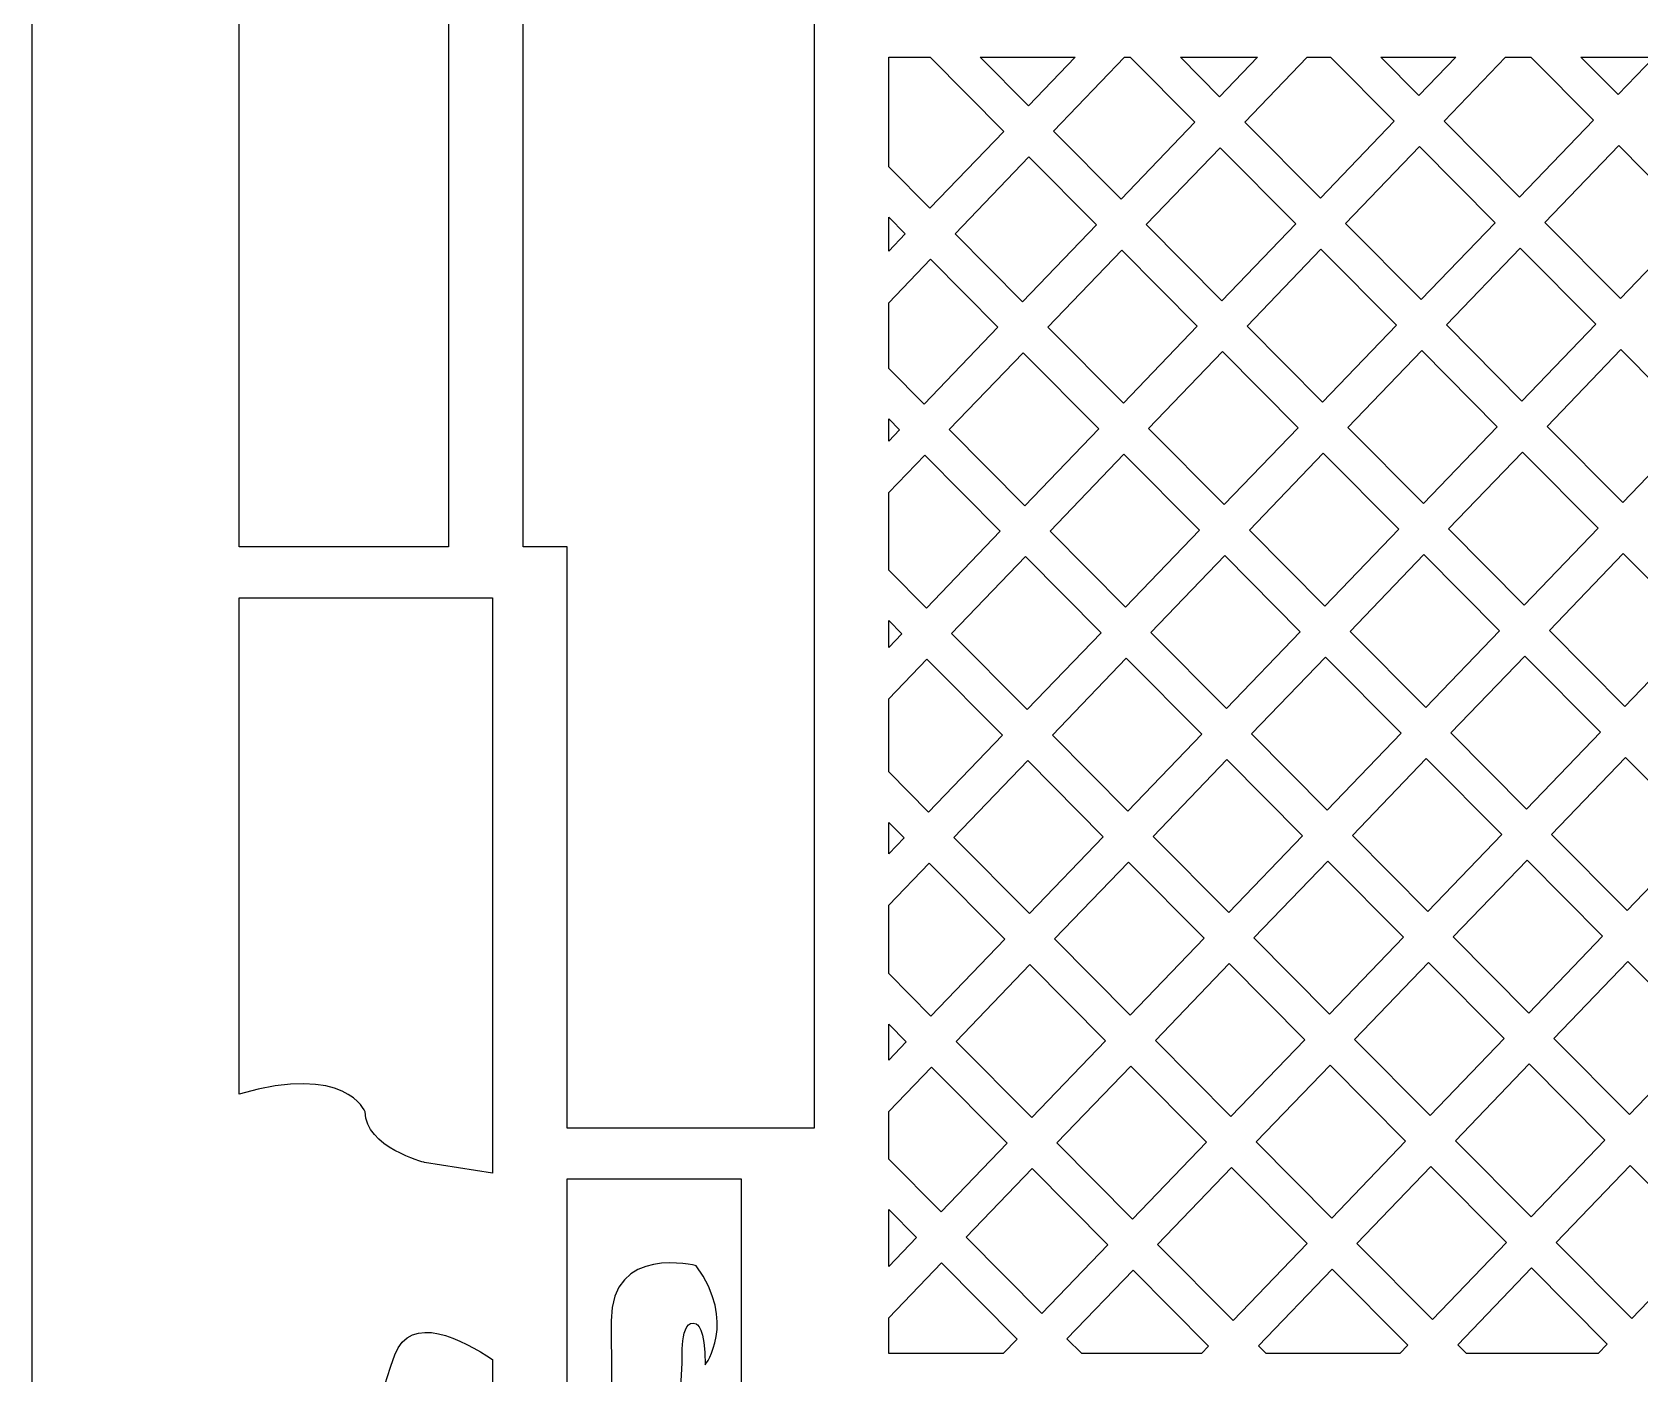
# Model space of a CAD drawing. Header units: centimetres. Extents: x 14.1 to 21.4, y -9 to 9.
# Drawn here: x 14.116 to 18.64, y 1.951 to 5.726 of the extents above; entities that cross this region are included whole.
import ezdxf

# ---------------------------------------------------------------- set-up
doc = ezdxf.new("R2010")
doc.units = ezdxf.units.CM
doc.header["$MEASUREMENT"] = 0
doc.layers.add('layer 1', color=7, linetype='Continuous')

msp = doc.modelspace()

# ---------------------------------------------------------------- linework, layer by layer
at = {"layer": 'layer 1', "color": 250}
for points, knots in [([(20.85393, -9.00021), (20.85393, -9.00021), (21.43683, -9.00021), (21.43683, -9.00021), (21.43683, -9.00021), (21.43683, -9.00021), (21.43683, -8.60196), (21.43683, -8.60196), (21.43683, -8.60196), (21.43683, -8.60196), (21.43683, 8.60252), (21.43683, 8.60252), (21.43683, 8.60252), (21.43683, 8.60252), (21.43683, 9.00077), (21.43683, 9.00077), (21.43683, 9.00077), (21.43683, 9.00077), (20.85393, 9.00077), (20.85393, 9.00077), (20.85393, 9.00077), (20.85393, 9.00077), (14.6985, 9.00077), (14.6985, 9.00077), (14.6985, 9.00077), (14.6985, 9.00077), (14.1156, 9.00077), (14.1156, 9.00077), (14.1156, 9.00077), (14.1156, 9.00077), (14.1156, 8.60252), (14.1156, 8.60252), (14.1156, 8.60252), (14.1156, 8.60252), (14.1156, -8.60196), (14.1156, -8.60196), (14.1156, -8.60196), (14.1156, -8.60196), (14.1156, -9.00021), (14.1156, -9.00021), (14.1156, -9.00021), (14.1156, -9.00021), (14.6985, -9.00021), (14.6985, -9.00021), (14.6985, -9.00021), (14.6985, -9.00021), (20.85393, -9.00021), (20.85393, -9.00021)], [0, 0, 0, 0, 0.0769231, 0.0769231, 0.0769231, 0.0769231, 0.1538462, 0.1538462, 0.1538462, 0.1538462, 0.2307692, 0.2307692, 0.2307692, 0.2307692, 0.3076923, 0.3076923, 0.3076923, 0.3076923, 0.3846154, 0.3846154, 0.3846154, 0.3846154, 0.4615385, 0.4615385, 0.4615385, 0.4615385, 0.5384615, 0.5384615, 0.5384615, 0.5384615, 0.6153846, 0.6153846, 0.6153846, 0.6153846, 0.6923077, 0.6923077, 0.6923077, 0.6923077, 0.7692308, 0.7692308, 0.7692308, 0.7692308, 0.8461538, 0.8461538, 0.8461538, 0.8461538, 1, 1, 1, 1]), ([(16.3163, 5.7992), (16.3163, 5.7992), (16.71233, 5.7992), (16.71233, 5.7992), (16.71233, 5.7992), (16.71233, 5.7992), (16.71233, 6.93978), (16.71233, 6.93978), (16.71233, 6.93978), (16.71233, 6.93978), (16.03151, 6.93978), (16.03151, 6.93978), (16.03151, 6.93978), (16.03151, 6.93978), (15.93473, 6.93978), (15.93473, 6.93978), (15.93473, 6.93978), (15.93473, 6.93978), (15.82167, 6.93978), (15.82167, 6.93978), (15.82167, 6.93978), (15.82167, 6.93978), (15.82167, 7.30467), (15.82167, 7.30467), (15.82167, 7.30467), (15.82167, 7.30467), (15.76448, 7.30467), (15.76448, 7.30467), (15.76448, 7.30467), (15.76448, 7.30467), (15.55463, 7.30467), (15.55463, 7.30467), (15.55463, 7.30467), (15.55463, 7.30467), (15.49744, 7.30467), (15.49744, 7.30467), (15.49744, 7.30467), (15.49744, 7.30467), (15.49744, 4.27827), (15.49744, 4.27827), (15.49744, 4.27827), (15.49744, 4.27827), (15.62093, 4.27827), (15.62093, 4.27827), (15.62093, 4.27827), (15.62093, 4.27827), (15.62093, 4.1349), (15.62093, 4.1349), (15.62093, 4.1349), (15.62093, 4.1349), (15.62093, 2.64268), (15.62093, 2.64268), (15.62093, 2.64268), (15.62093, 2.64268), (16.3163, 2.64268), (16.3163, 2.64268), (16.3163, 2.64268), (16.3163, 2.64268), (16.3163, 5.7992), (16.3163, 5.7992)], [0, 0, 0, 0, 0.0625, 0.0625, 0.0625, 0.0625, 0.125, 0.125, 0.125, 0.125, 0.1875, 0.1875, 0.1875, 0.1875, 0.25, 0.25, 0.25, 0.25, 0.3125, 0.3125, 0.3125, 0.3125, 0.375, 0.375, 0.375, 0.375, 0.4375, 0.4375, 0.4375, 0.4375, 0.5, 0.5, 0.5, 0.5, 0.5625, 0.5625, 0.5625, 0.5625, 0.625, 0.625, 0.625, 0.625, 0.6875, 0.6875, 0.6875, 0.6875, 0.75, 0.75, 0.75, 0.75, 0.8125, 0.8125, 0.8125, 0.8125, 0.875, 0.875, 0.875, 0.875, 1, 1, 1, 1]), ([(14.6985, 4.27827), (14.6985, 4.27827), (15.2876, 4.27827), (15.2876, 4.27827), (15.2876, 4.27827), (15.2876, 4.27827), (15.2876, 6.34671), (15.2876, 6.34671), (15.2876, 6.34671), (15.2876, 6.34671), (14.6985, 6.34671), (14.6985, 6.34671), (14.6985, 6.34671), (14.6985, 6.34671), (14.6985, 4.27827), (14.6985, 4.27827)], [0, 0, 0, 0, 0.2, 0.2, 0.2, 0.2, 0.4, 0.4, 0.4, 0.4, 0.6, 0.6, 0.6, 0.6, 1, 1, 1, 1]), ([(16.52614, 5.34723), (16.52614, 5.34723), (16.64193, 5.23065), (16.64193, 5.23065), (16.64193, 5.23065), (16.64193, 5.23065), (16.84985, 5.447), (16.84985, 5.447), (16.84985, 5.447), (16.84985, 5.447), (16.64243, 5.65583), (16.64243, 5.65583), (16.64243, 5.65583), (16.64243, 5.65583), (16.52614, 5.65583), (16.52614, 5.65583), (16.52614, 5.65583), (16.52614, 5.65583), (16.52614, 5.34723), (16.52614, 5.34723)], [0, 0, 0, 0, 0.1666667, 0.1666667, 0.1666667, 0.1666667, 0.3333333, 0.3333333, 0.3333333, 0.3333333, 0.5, 0.5, 0.5, 0.5, 0.6666667, 0.6666667, 0.6666667, 0.6666667, 1, 1, 1, 1]), ([(16.78331, 5.65583), (16.78331, 5.65583), (16.91913, 5.51909), (16.91913, 5.51909), (16.91913, 5.51909), (16.91913, 5.51909), (17.05054, 5.65583), (17.05054, 5.65583), (17.05054, 5.65583), (17.05054, 5.65583), (16.78331, 5.65583), (16.78331, 5.65583)], [0, 0, 0, 0, 0.25, 0.25, 0.25, 0.25, 0.5, 0.5, 0.5, 0.5, 1, 1, 1, 1]), ([(16.99001, 5.44772), (16.99001, 5.44772), (17.18016, 5.25629), (17.18016, 5.25629), (17.18016, 5.25629), (17.18016, 5.25629), (17.38808, 5.47264), (17.38808, 5.47264), (17.38808, 5.47264), (17.38808, 5.47264), (17.20612, 5.65583), (17.20612, 5.65583), (17.20612, 5.65583), (17.20612, 5.65583), (17.19, 5.65583), (17.19, 5.65583), (17.19, 5.65583), (17.19, 5.65583), (16.99001, 5.44772), (16.99001, 5.44772)], [0, 0, 0, 0, 0.1666667, 0.1666667, 0.1666667, 0.1666667, 0.3333333, 0.3333333, 0.3333333, 0.3333333, 0.5, 0.5, 0.5, 0.5, 0.6666667, 0.6666667, 0.6666667, 0.6666667, 1, 1, 1, 1]), ([(17.34701, 5.65583), (17.34701, 5.65583), (17.45736, 5.54473), (17.45736, 5.54473), (17.45736, 5.54473), (17.45736, 5.54473), (17.56413, 5.65583), (17.56413, 5.65583), (17.56413, 5.65583), (17.56413, 5.65583), (17.34701, 5.65583), (17.34701, 5.65583)], [0, 0, 0, 0, 0.25, 0.25, 0.25, 0.25, 0.5, 0.5, 0.5, 0.5, 1, 1, 1, 1]), ([(17.52825, 5.47337), (17.52825, 5.47337), (17.74096, 5.25921), (17.74096, 5.25921), (17.74096, 5.25921), (17.74096, 5.25921), (17.94888, 5.47556), (17.94888, 5.47556), (17.94888, 5.47556), (17.94888, 5.47556), (17.76982, 5.65583), (17.76982, 5.65583), (17.76982, 5.65583), (17.76982, 5.65583), (17.7036, 5.65583), (17.7036, 5.65583), (17.7036, 5.65583), (17.7036, 5.65583), (17.52825, 5.47337), (17.52825, 5.47337)], [0, 0, 0, 0, 0.1666667, 0.1666667, 0.1666667, 0.1666667, 0.3333333, 0.3333333, 0.3333333, 0.3333333, 0.5, 0.5, 0.5, 0.5, 0.6666667, 0.6666667, 0.6666667, 0.6666667, 1, 1, 1, 1]), ([(17.91071, 5.65583), (17.91071, 5.65583), (18.01816, 5.54765), (18.01816, 5.54765), (18.01816, 5.54765), (18.01816, 5.54765), (18.12212, 5.65583), (18.12212, 5.65583), (18.12212, 5.65583), (18.12212, 5.65583), (17.91071, 5.65583), (17.91071, 5.65583)], [0, 0, 0, 0, 0.25, 0.25, 0.25, 0.25, 0.5, 0.5, 0.5, 0.5, 1, 1, 1, 1]), ([(18.08904, 5.47628), (18.08904, 5.47628), (18.30176, 5.26213), (18.30176, 5.26213), (18.30176, 5.26213), (18.30176, 5.26213), (18.50968, 5.47847), (18.50968, 5.47847), (18.50968, 5.47847), (18.50968, 5.47847), (18.33352, 5.65583), (18.33352, 5.65583), (18.33352, 5.65583), (18.33352, 5.65583), (18.26159, 5.65583), (18.26159, 5.65583), (18.26159, 5.65583), (18.26159, 5.65583), (18.08904, 5.47628), (18.08904, 5.47628)], [0, 0, 0, 0, 0.1666667, 0.1666667, 0.1666667, 0.1666667, 0.3333333, 0.3333333, 0.3333333, 0.3333333, 0.5, 0.5, 0.5, 0.5, 0.6666667, 0.6666667, 0.6666667, 0.6666667, 1, 1, 1, 1]), ([(18.47441, 5.65583), (18.47441, 5.65583), (18.57896, 5.55057), (18.57896, 5.55057), (18.57896, 5.55057), (18.57896, 5.55057), (18.68012, 5.65583), (18.68012, 5.65583), (18.68012, 5.65583), (18.68012, 5.65583), (18.47441, 5.65583), (18.47441, 5.65583)], [0, 0, 0, 0, 0.25, 0.25, 0.25, 0.25, 0.5, 0.5, 0.5, 0.5, 1, 1, 1, 1]), ([(17.25104, 5.18492), (17.25104, 5.18492), (17.46376, 4.97077), (17.46376, 4.97077), (17.46376, 4.97077), (17.46376, 4.97077), (17.67168, 5.18712), (17.67168, 5.18712), (17.67168, 5.18712), (17.67168, 5.18712), (17.45897, 5.40128), (17.45897, 5.40128), (17.45897, 5.40128), (17.45897, 5.40128), (17.25104, 5.18492), (17.25104, 5.18492)], [0, 0, 0, 0, 0.2, 0.2, 0.2, 0.2, 0.4, 0.4, 0.4, 0.4, 0.6, 0.6, 0.6, 0.6, 1, 1, 1, 1]), ([(17.81185, 5.18785), (17.81185, 5.18785), (18.02456, 4.97369), (18.02456, 4.97369), (18.02456, 4.97369), (18.02456, 4.97369), (18.23248, 5.19003), (18.23248, 5.19003), (18.23248, 5.19003), (18.23248, 5.19003), (18.01976, 5.40419), (18.01976, 5.40419), (18.01976, 5.40419), (18.01976, 5.40419), (17.81185, 5.18785), (17.81185, 5.18785)], [0, 0, 0, 0, 0.2, 0.2, 0.2, 0.2, 0.4, 0.4, 0.4, 0.4, 0.6, 0.6, 0.6, 0.6, 1, 1, 1, 1]), ([(18.37264, 5.19076), (18.37264, 5.19076), (18.58536, 4.97661), (18.58536, 4.97661), (18.58536, 4.97661), (18.58536, 4.97661), (18.79328, 5.19295), (18.79328, 5.19295), (18.79328, 5.19295), (18.79328, 5.19295), (18.58056, 5.40711), (18.58056, 5.40711), (18.58056, 5.40711), (18.58056, 5.40711), (18.37264, 5.19076), (18.37264, 5.19076)], [0, 0, 0, 0, 0.2, 0.2, 0.2, 0.2, 0.4, 0.4, 0.4, 0.4, 0.6, 0.6, 0.6, 0.6, 1, 1, 1, 1]), ([(16.71282, 5.15929), (16.71282, 5.15929), (16.90296, 4.96785), (16.90296, 4.96785), (16.90296, 4.96785), (16.90296, 4.96785), (17.11088, 5.1842), (17.11088, 5.1842), (17.11088, 5.1842), (17.11088, 5.1842), (16.92073, 5.37563), (16.92073, 5.37563), (16.92073, 5.37563), (16.92073, 5.37563), (16.71282, 5.15929), (16.71282, 5.15929)], [0, 0, 0, 0, 0.2, 0.2, 0.2, 0.2, 0.4, 0.4, 0.4, 0.4, 0.6, 0.6, 0.6, 0.6, 1, 1, 1, 1]), ([(16.52614, 5.11016), (16.52614, 5.11016), (16.57265, 5.15856), (16.57265, 5.15856), (16.57265, 5.15856), (16.57265, 5.15856), (16.52614, 5.20538), (16.52614, 5.20538), (16.52614, 5.20538), (16.52614, 5.20538), (16.52614, 5.11016), (16.52614, 5.11016)], [0, 0, 0, 0, 0.25, 0.25, 0.25, 0.25, 0.5, 0.5, 0.5, 0.5, 1, 1, 1, 1]), ([(16.97385, 4.89649), (16.97385, 4.89649), (17.18656, 4.68233), (17.18656, 4.68233), (17.18656, 4.68233), (17.18656, 4.68233), (17.39448, 4.89868), (17.39448, 4.89868), (17.39448, 4.89868), (17.39448, 4.89868), (17.18177, 5.11284), (17.18177, 5.11284), (17.18177, 5.11284), (17.18177, 5.11284), (16.97385, 4.89649), (16.97385, 4.89649)], [0, 0, 0, 0, 0.2, 0.2, 0.2, 0.2, 0.4, 0.4, 0.4, 0.4, 0.6, 0.6, 0.6, 0.6, 1, 1, 1, 1]), ([(17.53465, 4.8994), (17.53465, 4.8994), (17.74736, 4.68525), (17.74736, 4.68525), (17.74736, 4.68525), (17.74736, 4.68525), (17.95528, 4.9016), (17.95528, 4.9016), (17.95528, 4.9016), (17.95528, 4.9016), (17.74256, 5.11575), (17.74256, 5.11575), (17.74256, 5.11575), (17.74256, 5.11575), (17.53465, 4.8994), (17.53465, 4.8994)], [0, 0, 0, 0, 0.2, 0.2, 0.2, 0.2, 0.4, 0.4, 0.4, 0.4, 0.6, 0.6, 0.6, 0.6, 1, 1, 1, 1]), ([(18.09545, 4.90233), (18.09545, 4.90233), (18.30817, 4.68817), (18.30817, 4.68817), (18.30817, 4.68817), (18.30817, 4.68817), (18.51608, 4.90451), (18.51608, 4.90451), (18.51608, 4.90451), (18.51608, 4.90451), (18.30336, 5.11868), (18.30336, 5.11868), (18.30336, 5.11868), (18.30336, 5.11868), (18.09545, 4.90233), (18.09545, 4.90233)], [0, 0, 0, 0, 0.2, 0.2, 0.2, 0.2, 0.4, 0.4, 0.4, 0.4, 0.6, 0.6, 0.6, 0.6, 1, 1, 1, 1]), ([(16.52614, 4.77971), (16.52614, 4.77971), (16.62576, 4.67941), (16.62576, 4.67941), (16.62576, 4.67941), (16.62576, 4.67941), (16.83368, 4.89576), (16.83368, 4.89576), (16.83368, 4.89576), (16.83368, 4.89576), (16.64353, 5.0872), (16.64353, 5.0872), (16.64353, 5.0872), (16.64353, 5.0872), (16.52614, 4.96504), (16.52614, 4.96504), (16.52614, 4.96504), (16.52614, 4.96504), (16.52614, 4.77971), (16.52614, 4.77971)], [0, 0, 0, 0, 0.1666667, 0.1666667, 0.1666667, 0.1666667, 0.3333333, 0.3333333, 0.3333333, 0.3333333, 0.5, 0.5, 0.5, 0.5, 0.6666667, 0.6666667, 0.6666667, 0.6666667, 1, 1, 1, 1]), ([(16.69665, 4.60805), (16.69665, 4.60805), (16.90936, 4.39389), (16.90936, 4.39389), (16.90936, 4.39389), (16.90936, 4.39389), (17.11728, 4.61024), (17.11728, 4.61024), (17.11728, 4.61024), (17.11728, 4.61024), (16.90456, 4.8244), (16.90456, 4.8244), (16.90456, 4.8244), (16.90456, 4.8244), (16.69665, 4.60805), (16.69665, 4.60805)], [0, 0, 0, 0, 0.2, 0.2, 0.2, 0.2, 0.4, 0.4, 0.4, 0.4, 0.6, 0.6, 0.6, 0.6, 1, 1, 1, 1]), ([(17.25745, 4.61097), (17.25745, 4.61097), (17.47016, 4.39681), (17.47016, 4.39681), (17.47016, 4.39681), (17.47016, 4.39681), (17.67808, 4.61316), (17.67808, 4.61316), (17.67808, 4.61316), (17.67808, 4.61316), (17.46537, 4.82731), (17.46537, 4.82731), (17.46537, 4.82731), (17.46537, 4.82731), (17.25745, 4.61097), (17.25745, 4.61097)], [0, 0, 0, 0, 0.2, 0.2, 0.2, 0.2, 0.4, 0.4, 0.4, 0.4, 0.6, 0.6, 0.6, 0.6, 1, 1, 1, 1]), ([(17.81824, 4.61388), (17.81824, 4.61388), (18.03096, 4.39973), (18.03096, 4.39973), (18.03096, 4.39973), (18.03096, 4.39973), (18.23888, 4.61608), (18.23888, 4.61608), (18.23888, 4.61608), (18.23888, 4.61608), (18.02616, 4.83024), (18.02616, 4.83024), (18.02616, 4.83024), (18.02616, 4.83024), (17.81824, 4.61388), (17.81824, 4.61388)], [0, 0, 0, 0, 0.2, 0.2, 0.2, 0.2, 0.4, 0.4, 0.4, 0.4, 0.6, 0.6, 0.6, 0.6, 1, 1, 1, 1]), ([(18.37905, 4.61681), (18.37905, 4.61681), (18.59177, 4.40265), (18.59177, 4.40265), (18.59177, 4.40265), (18.59177, 4.40265), (18.79968, 4.61899), (18.79968, 4.61899), (18.79968, 4.61899), (18.79968, 4.61899), (18.58697, 4.83315), (18.58697, 4.83315), (18.58697, 4.83315), (18.58697, 4.83315), (18.37905, 4.61681), (18.37905, 4.61681)], [0, 0, 0, 0, 0.2, 0.2, 0.2, 0.2, 0.4, 0.4, 0.4, 0.4, 0.6, 0.6, 0.6, 0.6, 1, 1, 1, 1]), ([(16.52614, 4.57575), (16.52614, 4.57575), (16.55648, 4.60732), (16.55648, 4.60732), (16.55648, 4.60732), (16.55648, 4.60732), (16.52614, 4.63787), (16.52614, 4.63787), (16.52614, 4.63787), (16.52614, 4.63787), (16.52614, 4.57575), (16.52614, 4.57575)], [0, 0, 0, 0, 0.25, 0.25, 0.25, 0.25, 0.5, 0.5, 0.5, 0.5, 1, 1, 1, 1]), ([(16.52614, 4.21219), (16.52614, 4.21219), (16.63216, 4.10545), (16.63216, 4.10545), (16.63216, 4.10545), (16.63216, 4.10545), (16.84008, 4.3218), (16.84008, 4.3218), (16.84008, 4.3218), (16.84008, 4.3218), (16.62736, 4.53596), (16.62736, 4.53596), (16.62736, 4.53596), (16.62736, 4.53596), (16.52614, 4.43063), (16.52614, 4.43063), (16.52614, 4.43063), (16.52614, 4.43063), (16.52614, 4.21219), (16.52614, 4.21219)], [0, 0, 0, 0, 0.1666667, 0.1666667, 0.1666667, 0.1666667, 0.3333333, 0.3333333, 0.3333333, 0.3333333, 0.5, 0.5, 0.5, 0.5, 0.6666667, 0.6666667, 0.6666667, 0.6666667, 1, 1, 1, 1]), ([(16.98025, 4.32253), (16.98025, 4.32253), (17.19296, 4.10837), (17.19296, 4.10837), (17.19296, 4.10837), (17.19296, 4.10837), (17.40088, 4.32472), (17.40088, 4.32472), (17.40088, 4.32472), (17.40088, 4.32472), (17.18817, 4.53888), (17.18817, 4.53888), (17.18817, 4.53888), (17.18817, 4.53888), (16.98025, 4.32253), (16.98025, 4.32253)], [0, 0, 0, 0, 0.2, 0.2, 0.2, 0.2, 0.4, 0.4, 0.4, 0.4, 0.6, 0.6, 0.6, 0.6, 1, 1, 1, 1]), ([(17.54105, 4.32545), (17.54105, 4.32545), (17.75377, 4.11129), (17.75377, 4.11129), (17.75377, 4.11129), (17.75377, 4.11129), (17.96168, 4.32764), (17.96168, 4.32764), (17.96168, 4.32764), (17.96168, 4.32764), (17.74896, 4.5418), (17.74896, 4.5418), (17.74896, 4.5418), (17.74896, 4.5418), (17.54105, 4.32545), (17.54105, 4.32545)], [0, 0, 0, 0, 0.2, 0.2, 0.2, 0.2, 0.4, 0.4, 0.4, 0.4, 0.6, 0.6, 0.6, 0.6, 1, 1, 1, 1]), ([(18.10184, 4.32836), (18.10184, 4.32836), (18.31456, 4.1142), (18.31456, 4.1142), (18.31456, 4.1142), (18.31456, 4.1142), (18.52249, 4.33055), (18.52249, 4.33055), (18.52249, 4.33055), (18.52249, 4.33055), (18.30977, 4.54471), (18.30977, 4.54471), (18.30977, 4.54471), (18.30977, 4.54471), (18.10184, 4.32836), (18.10184, 4.32836)], [0, 0, 0, 0, 0.2, 0.2, 0.2, 0.2, 0.4, 0.4, 0.4, 0.4, 0.6, 0.6, 0.6, 0.6, 1, 1, 1, 1]), ([(17.26384, 4.03701), (17.26384, 4.03701), (17.47656, 3.82285), (17.47656, 3.82285), (17.47656, 3.82285), (17.47656, 3.82285), (17.68448, 4.0392), (17.68448, 4.0392), (17.68448, 4.0392), (17.68448, 4.0392), (17.47176, 4.25336), (17.47176, 4.25336), (17.47176, 4.25336), (17.47176, 4.25336), (17.26384, 4.03701), (17.26384, 4.03701)], [0, 0, 0, 0, 0.2, 0.2, 0.2, 0.2, 0.4, 0.4, 0.4, 0.4, 0.6, 0.6, 0.6, 0.6, 1, 1, 1, 1]), ([(17.82465, 4.03993), (17.82465, 4.03993), (18.03737, 3.82577), (18.03737, 3.82577), (18.03737, 3.82577), (18.03737, 3.82577), (18.24528, 4.04211), (18.24528, 4.04211), (18.24528, 4.04211), (18.24528, 4.04211), (18.03256, 4.25627), (18.03256, 4.25627), (18.03256, 4.25627), (18.03256, 4.25627), (17.82465, 4.03993), (17.82465, 4.03993)], [0, 0, 0, 0, 0.2, 0.2, 0.2, 0.2, 0.4, 0.4, 0.4, 0.4, 0.6, 0.6, 0.6, 0.6, 1, 1, 1, 1]), ([(18.38544, 4.04284), (18.38544, 4.04284), (18.59816, 3.82868), (18.59816, 3.82868), (18.59816, 3.82868), (18.59816, 3.82868), (18.80608, 4.04503), (18.80608, 4.04503), (18.80608, 4.04503), (18.80608, 4.04503), (18.59337, 4.25919), (18.59337, 4.25919), (18.59337, 4.25919), (18.59337, 4.25919), (18.38544, 4.04284), (18.38544, 4.04284)], [0, 0, 0, 0, 0.2, 0.2, 0.2, 0.2, 0.4, 0.4, 0.4, 0.4, 0.6, 0.6, 0.6, 0.6, 1, 1, 1, 1]), ([(16.70305, 4.03409), (16.70305, 4.03409), (16.91576, 3.81993), (16.91576, 3.81993), (16.91576, 3.81993), (16.91576, 3.81993), (17.12368, 4.03628), (17.12368, 4.03628), (17.12368, 4.03628), (17.12368, 4.03628), (16.91096, 4.25043), (16.91096, 4.25043), (16.91096, 4.25043), (16.91096, 4.25043), (16.70305, 4.03409), (16.70305, 4.03409)], [0, 0, 0, 0, 0.2, 0.2, 0.2, 0.2, 0.4, 0.4, 0.4, 0.4, 0.6, 0.6, 0.6, 0.6, 1, 1, 1, 1]), ([(14.6985, 2.73775), (14.99772, 2.82628), (15.05274, 2.68843), (15.05274, 2.68843), (15.05274, 2.68843), (15.05274, 2.58864), (15.21967, 2.54588), (15.21967, 2.54588), (15.21967, 2.54588), (15.21967, 2.54588), (15.41109, 2.51569), (15.41109, 2.51569), (15.41109, 2.51569), (15.41109, 2.51569), (15.41109, 2.64268), (15.41109, 2.64268), (15.41109, 2.64268), (15.41109, 2.64268), (15.41109, 4.1349), (15.41109, 4.1349), (15.41109, 4.1349), (15.41109, 4.1349), (15.2876, 4.1349), (15.2876, 4.1349), (15.2876, 4.1349), (15.2876, 4.1349), (14.6985, 4.1349), (14.6985, 4.1349), (14.6985, 4.1349), (14.6985, 4.1349), (14.6985, 2.73775), (14.6985, 2.73775)], [0, 0, 0, 0, 0.1111111, 0.1111111, 0.1111111, 0.1111111, 0.2222222, 0.2222222, 0.2222222, 0.2222222, 0.3333333, 0.3333333, 0.3333333, 0.3333333, 0.4444444, 0.4444444, 0.4444444, 0.4444444, 0.5555556, 0.5555556, 0.5555556, 0.5555556, 0.6666667, 0.6666667, 0.6666667, 0.6666667, 0.7777778, 0.7777778, 0.7777778, 0.7777778, 1, 1, 1, 1]), ([(16.52614, 3.99513), (16.52614, 3.99513), (16.56288, 4.03336), (16.56288, 4.03336), (16.56288, 4.03336), (16.56288, 4.03336), (16.52614, 4.07035), (16.52614, 4.07035), (16.52614, 4.07035), (16.52614, 4.07035), (16.52614, 3.99513), (16.52614, 3.99513)], [0, 0, 0, 0, 0.25, 0.25, 0.25, 0.25, 0.5, 0.5, 0.5, 0.5, 1, 1, 1, 1]), ([(16.52614, 3.64468), (16.52614, 3.64468), (16.63857, 3.53149), (16.63857, 3.53149), (16.63857, 3.53149), (16.63857, 3.53149), (16.84648, 3.74784), (16.84648, 3.74784), (16.84648, 3.74784), (16.84648, 3.74784), (16.63376, 3.96199), (16.63376, 3.96199), (16.63376, 3.96199), (16.63376, 3.96199), (16.52614, 3.85), (16.52614, 3.85), (16.52614, 3.85), (16.52614, 3.85), (16.52614, 3.64468), (16.52614, 3.64468)], [0, 0, 0, 0, 0.1666667, 0.1666667, 0.1666667, 0.1666667, 0.3333333, 0.3333333, 0.3333333, 0.3333333, 0.5, 0.5, 0.5, 0.5, 0.6666667, 0.6666667, 0.6666667, 0.6666667, 1, 1, 1, 1]), ([(16.98664, 3.74857), (16.98664, 3.74857), (17.19936, 3.53441), (17.19936, 3.53441), (17.19936, 3.53441), (17.19936, 3.53441), (17.40728, 3.75076), (17.40728, 3.75076), (17.40728, 3.75076), (17.40728, 3.75076), (17.19456, 3.96492), (17.19456, 3.96492), (17.19456, 3.96492), (17.19456, 3.96492), (16.98664, 3.74857), (16.98664, 3.74857)], [0, 0, 0, 0, 0.2, 0.2, 0.2, 0.2, 0.4, 0.4, 0.4, 0.4, 0.6, 0.6, 0.6, 0.6, 1, 1, 1, 1]), ([(17.54745, 3.75149), (17.54745, 3.75149), (17.76017, 3.53733), (17.76017, 3.53733), (17.76017, 3.53733), (17.76017, 3.53733), (17.96808, 3.75367), (17.96808, 3.75367), (17.96808, 3.75367), (17.96808, 3.75367), (17.75536, 3.96784), (17.75536, 3.96784), (17.75536, 3.96784), (17.75536, 3.96784), (17.54745, 3.75149), (17.54745, 3.75149)], [0, 0, 0, 0, 0.2, 0.2, 0.2, 0.2, 0.4, 0.4, 0.4, 0.4, 0.6, 0.6, 0.6, 0.6, 1, 1, 1, 1]), ([(18.10825, 3.7544), (18.10825, 3.7544), (18.32097, 3.54025), (18.32097, 3.54025), (18.32097, 3.54025), (18.32097, 3.54025), (18.52888, 3.7566), (18.52888, 3.7566), (18.52888, 3.7566), (18.52888, 3.7566), (18.31617, 3.97075), (18.31617, 3.97075), (18.31617, 3.97075), (18.31617, 3.97075), (18.10825, 3.7544), (18.10825, 3.7544)], [0, 0, 0, 0, 0.2, 0.2, 0.2, 0.2, 0.4, 0.4, 0.4, 0.4, 0.6, 0.6, 0.6, 0.6, 1, 1, 1, 1]), ([(16.70945, 3.46013), (16.70945, 3.46013), (16.92217, 3.24597), (16.92217, 3.24597), (16.92217, 3.24597), (16.92217, 3.24597), (17.13008, 3.46232), (17.13008, 3.46232), (17.13008, 3.46232), (17.13008, 3.46232), (16.91736, 3.67648), (16.91736, 3.67648), (16.91736, 3.67648), (16.91736, 3.67648), (16.70945, 3.46013), (16.70945, 3.46013)], [0, 0, 0, 0, 0.2, 0.2, 0.2, 0.2, 0.4, 0.4, 0.4, 0.4, 0.6, 0.6, 0.6, 0.6, 1, 1, 1, 1]), ([(17.27024, 3.46305), (17.27024, 3.46305), (17.48297, 3.24889), (17.48297, 3.24889), (17.48297, 3.24889), (17.48297, 3.24889), (17.69088, 3.46523), (17.69088, 3.46523), (17.69088, 3.46523), (17.69088, 3.46523), (17.47816, 3.6794), (17.47816, 3.6794), (17.47816, 3.6794), (17.47816, 3.6794), (17.27024, 3.46305), (17.27024, 3.46305)], [0, 0, 0, 0, 0.2, 0.2, 0.2, 0.2, 0.4, 0.4, 0.4, 0.4, 0.6, 0.6, 0.6, 0.6, 1, 1, 1, 1]), ([(17.83105, 3.46597), (17.83105, 3.46597), (18.04377, 3.25181), (18.04377, 3.25181), (18.04377, 3.25181), (18.04377, 3.25181), (18.25168, 3.46816), (18.25168, 3.46816), (18.25168, 3.46816), (18.25168, 3.46816), (18.03896, 3.68232), (18.03896, 3.68232), (18.03896, 3.68232), (18.03896, 3.68232), (17.83105, 3.46597), (17.83105, 3.46597)], [0, 0, 0, 0, 0.2, 0.2, 0.2, 0.2, 0.4, 0.4, 0.4, 0.4, 0.6, 0.6, 0.6, 0.6, 1, 1, 1, 1]), ([(18.39184, 3.46889), (18.39184, 3.46889), (18.60456, 3.25473), (18.60456, 3.25473), (18.60456, 3.25473), (18.60456, 3.25473), (18.81248, 3.47107), (18.81248, 3.47107), (18.81248, 3.47107), (18.81248, 3.47107), (18.59976, 3.68524), (18.59976, 3.68524), (18.59976, 3.68524), (18.59976, 3.68524), (18.39184, 3.46889), (18.39184, 3.46889)], [0, 0, 0, 0, 0.2, 0.2, 0.2, 0.2, 0.4, 0.4, 0.4, 0.4, 0.6, 0.6, 0.6, 0.6, 1, 1, 1, 1]), ([(16.52614, 3.41451), (16.52614, 3.41451), (16.56928, 3.4594), (16.56928, 3.4594), (16.56928, 3.4594), (16.56928, 3.4594), (16.52614, 3.50283), (16.52614, 3.50283), (16.52614, 3.50283), (16.52614, 3.50283), (16.52614, 3.41451), (16.52614, 3.41451)], [0, 0, 0, 0, 0.25, 0.25, 0.25, 0.25, 0.5, 0.5, 0.5, 0.5, 1, 1, 1, 1]), ([(17.55385, 3.17752), (17.55385, 3.17752), (17.76656, 2.96337), (17.76656, 2.96337), (17.76656, 2.96337), (17.76656, 2.96337), (17.97448, 3.17972), (17.97448, 3.17972), (17.97448, 3.17972), (17.97448, 3.17972), (17.76176, 3.39388), (17.76176, 3.39388), (17.76176, 3.39388), (17.76176, 3.39388), (17.55385, 3.17752), (17.55385, 3.17752)], [0, 0, 0, 0, 0.2, 0.2, 0.2, 0.2, 0.4, 0.4, 0.4, 0.4, 0.6, 0.6, 0.6, 0.6, 1, 1, 1, 1]), ([(18.11464, 3.18045), (18.11464, 3.18045), (18.32736, 2.96629), (18.32736, 2.96629), (18.32736, 2.96629), (18.32736, 2.96629), (18.53529, 3.18263), (18.53529, 3.18263), (18.53529, 3.18263), (18.53529, 3.18263), (18.32256, 3.3968), (18.32256, 3.3968), (18.32256, 3.3968), (18.32256, 3.3968), (18.11464, 3.18045), (18.11464, 3.18045)], [0, 0, 0, 0, 0.2, 0.2, 0.2, 0.2, 0.4, 0.4, 0.4, 0.4, 0.6, 0.6, 0.6, 0.6, 1, 1, 1, 1]), ([(16.52614, 3.07716), (16.52614, 3.07716), (16.64496, 2.95753), (16.64496, 2.95753), (16.64496, 2.95753), (16.64496, 2.95753), (16.85288, 3.17388), (16.85288, 3.17388), (16.85288, 3.17388), (16.85288, 3.17388), (16.64016, 3.38804), (16.64016, 3.38804), (16.64016, 3.38804), (16.64016, 3.38804), (16.52614, 3.26939), (16.52614, 3.26939), (16.52614, 3.26939), (16.52614, 3.26939), (16.52614, 3.07716), (16.52614, 3.07716)], [0, 0, 0, 0, 0.1666667, 0.1666667, 0.1666667, 0.1666667, 0.3333333, 0.3333333, 0.3333333, 0.3333333, 0.5, 0.5, 0.5, 0.5, 0.6666667, 0.6666667, 0.6666667, 0.6666667, 1, 1, 1, 1]), ([(16.99305, 3.17461), (16.99305, 3.17461), (17.20577, 2.96045), (17.20577, 2.96045), (17.20577, 2.96045), (17.20577, 2.96045), (17.41368, 3.17679), (17.41368, 3.17679), (17.41368, 3.17679), (17.41368, 3.17679), (17.20096, 3.39095), (17.20096, 3.39095), (17.20096, 3.39095), (17.20096, 3.39095), (16.99305, 3.17461), (16.99305, 3.17461)], [0, 0, 0, 0, 0.2, 0.2, 0.2, 0.2, 0.4, 0.4, 0.4, 0.4, 0.6, 0.6, 0.6, 0.6, 1, 1, 1, 1]), ([(16.71585, 2.88617), (16.71585, 2.88617), (16.92857, 2.67201), (16.92857, 2.67201), (16.92857, 2.67201), (16.92857, 2.67201), (17.13648, 2.88835), (17.13648, 2.88835), (17.13648, 2.88835), (17.13648, 2.88835), (16.92376, 3.10251), (16.92376, 3.10251), (16.92376, 3.10251), (16.92376, 3.10251), (16.71585, 2.88617), (16.71585, 2.88617)], [0, 0, 0, 0, 0.2, 0.2, 0.2, 0.2, 0.4, 0.4, 0.4, 0.4, 0.6, 0.6, 0.6, 0.6, 1, 1, 1, 1]), ([(17.27665, 2.88909), (17.27665, 2.88909), (17.48937, 2.67493), (17.48937, 2.67493), (17.48937, 2.67493), (17.48937, 2.67493), (17.69728, 2.89128), (17.69728, 2.89128), (17.69728, 2.89128), (17.69728, 2.89128), (17.48456, 3.10544), (17.48456, 3.10544), (17.48456, 3.10544), (17.48456, 3.10544), (17.27665, 2.88909), (17.27665, 2.88909)], [0, 0, 0, 0, 0.2, 0.2, 0.2, 0.2, 0.4, 0.4, 0.4, 0.4, 0.6, 0.6, 0.6, 0.6, 1, 1, 1, 1]), ([(17.83744, 2.89201), (17.83744, 2.89201), (18.05016, 2.67785), (18.05016, 2.67785), (18.05016, 2.67785), (18.05016, 2.67785), (18.25808, 2.89419), (18.25808, 2.89419), (18.25808, 2.89419), (18.25808, 2.89419), (18.04536, 3.10836), (18.04536, 3.10836), (18.04536, 3.10836), (18.04536, 3.10836), (17.83744, 2.89201), (17.83744, 2.89201)], [0, 0, 0, 0, 0.2, 0.2, 0.2, 0.2, 0.4, 0.4, 0.4, 0.4, 0.6, 0.6, 0.6, 0.6, 1, 1, 1, 1]), ([(18.39825, 2.89492), (18.39825, 2.89492), (18.61097, 2.68077), (18.61097, 2.68077), (18.61097, 2.68077), (18.61097, 2.68077), (18.81888, 2.89712), (18.81888, 2.89712), (18.81888, 2.89712), (18.81888, 2.89712), (18.60617, 3.11128), (18.60617, 3.11128), (18.60617, 3.11128), (18.60617, 3.11128), (18.39825, 2.89492), (18.39825, 2.89492)], [0, 0, 0, 0, 0.2, 0.2, 0.2, 0.2, 0.4, 0.4, 0.4, 0.4, 0.6, 0.6, 0.6, 0.6, 1, 1, 1, 1]), ([(16.52614, 2.83389), (16.52614, 2.83389), (16.57568, 2.88544), (16.57568, 2.88544), (16.57568, 2.88544), (16.57568, 2.88544), (16.52614, 2.93531), (16.52614, 2.93531), (16.52614, 2.93531), (16.52614, 2.93531), (16.52614, 2.83389), (16.52614, 2.83389)], [0, 0, 0, 0, 0.25, 0.25, 0.25, 0.25, 0.5, 0.5, 0.5, 0.5, 1, 1, 1, 1]), ([(16.52614, 2.55481), (16.52614, 2.55481), (16.67342, 2.40652), (16.67342, 2.40652), (16.67342, 2.40652), (16.67342, 2.40652), (16.85928, 2.59991), (16.85928, 2.59991), (16.85928, 2.59991), (16.85928, 2.59991), (16.64656, 2.81407), (16.64656, 2.81407), (16.64656, 2.81407), (16.64656, 2.81407), (16.52614, 2.68877), (16.52614, 2.68877), (16.52614, 2.68877), (16.52614, 2.68877), (16.52614, 2.55481), (16.52614, 2.55481)], [0, 0, 0, 0, 0.1666667, 0.1666667, 0.1666667, 0.1666667, 0.3333333, 0.3333333, 0.3333333, 0.3333333, 0.5, 0.5, 0.5, 0.5, 0.6666667, 0.6666667, 0.6666667, 0.6666667, 1, 1, 1, 1]), ([(16.99945, 2.60065), (16.99945, 2.60065), (17.21216, 2.38649), (17.21216, 2.38649), (17.21216, 2.38649), (17.21216, 2.38649), (17.42008, 2.60284), (17.42008, 2.60284), (17.42008, 2.60284), (17.42008, 2.60284), (17.20736, 2.817), (17.20736, 2.817), (17.20736, 2.817), (17.20736, 2.817), (16.99945, 2.60065), (16.99945, 2.60065)], [0, 0, 0, 0, 0.2, 0.2, 0.2, 0.2, 0.4, 0.4, 0.4, 0.4, 0.6, 0.6, 0.6, 0.6, 1, 1, 1, 1]), ([(17.56025, 2.60357), (17.56025, 2.60357), (17.77297, 2.38941), (17.77297, 2.38941), (17.77297, 2.38941), (17.77297, 2.38941), (17.98088, 2.60575), (17.98088, 2.60575), (17.98088, 2.60575), (17.98088, 2.60575), (17.76816, 2.81992), (17.76816, 2.81992), (17.76816, 2.81992), (17.76816, 2.81992), (17.56025, 2.60357), (17.56025, 2.60357)], [0, 0, 0, 0, 0.2, 0.2, 0.2, 0.2, 0.4, 0.4, 0.4, 0.4, 0.6, 0.6, 0.6, 0.6, 1, 1, 1, 1]), ([(18.12104, 2.60648), (18.12104, 2.60648), (18.33376, 2.39233), (18.33376, 2.39233), (18.33376, 2.39233), (18.33376, 2.39233), (18.54168, 2.60868), (18.54168, 2.60868), (18.54168, 2.60868), (18.54168, 2.60868), (18.32897, 2.82284), (18.32897, 2.82284), (18.32897, 2.82284), (18.32897, 2.82284), (18.12104, 2.60648), (18.12104, 2.60648)], [0, 0, 0, 0, 0.2, 0.2, 0.2, 0.2, 0.4, 0.4, 0.4, 0.4, 0.6, 0.6, 0.6, 0.6, 1, 1, 1, 1]), ([(17.84385, 2.31805), (17.84385, 2.31805), (18.05657, 2.10389), (18.05657, 2.10389), (18.05657, 2.10389), (18.05657, 2.10389), (18.26448, 2.32024), (18.26448, 2.32024), (18.26448, 2.32024), (18.26448, 2.32024), (18.05177, 2.53439), (18.05177, 2.53439), (18.05177, 2.53439), (18.05177, 2.53439), (17.84385, 2.31805), (17.84385, 2.31805)], [0, 0, 0, 0, 0.2, 0.2, 0.2, 0.2, 0.4, 0.4, 0.4, 0.4, 0.6, 0.6, 0.6, 0.6, 1, 1, 1, 1]), ([(18.40465, 2.32097), (18.40465, 2.32097), (18.61736, 2.10681), (18.61736, 2.10681), (18.61736, 2.10681), (18.61736, 2.10681), (18.82528, 2.32315), (18.82528, 2.32315), (18.82528, 2.32315), (18.82528, 2.32315), (18.61256, 2.53731), (18.61256, 2.53731), (18.61256, 2.53731), (18.61256, 2.53731), (18.40465, 2.32097), (18.40465, 2.32097)], [0, 0, 0, 0, 0.2, 0.2, 0.2, 0.2, 0.4, 0.4, 0.4, 0.4, 0.6, 0.6, 0.6, 0.6, 1, 1, 1, 1]), ([(16.3163, -1.58001), (16.3163, -1.58001), (16.3163, 1.63761), (16.3163, 1.63761), (16.3163, 1.63761), (16.3163, 1.63761), (15.74923, 1.63761), (15.74923, 1.63761), (15.74923, 1.63761), (15.74923, 1.63761), (15.74697, 1.78068), (15.74697, 1.78068), (15.74697, 1.78068), (15.74697, 1.78068), (15.74484, 2.10038), (15.74484, 2.10038), (15.74484, 2.10038), (15.74484, 2.31691), (15.98414, 2.25505), (15.98414, 2.25505), (15.98414, 2.25505), (16.10057, 2.09596), (16.01002, 1.97665), (16.01002, 1.97665), (16.01002, 1.97665), (16.01002, 2.08271), (15.98414, 2.09155), (15.98414, 2.09155), (15.98414, 2.09155), (15.93651, 2.11218), (15.94534, 1.98107), (15.94534, 1.98107), (15.94534, 1.98107), (15.94534, 1.98107), (15.93362, 1.78098), (15.93362, 1.78098), (15.93362, 1.78098), (15.93362, 1.78098), (16.11086, 1.78098), (16.11086, 1.78098), (16.11086, 1.78098), (16.11086, 1.78098), (16.11086, 2.49931), (16.11086, 2.49931), (16.11086, 2.49931), (16.11086, 2.49931), (15.62093, 2.49931), (15.62093, 2.49931), (15.62093, 2.49931), (15.62093, 2.49931), (15.62093, -2.44171), (15.62093, -2.44171), (15.62093, -2.44171), (15.62093, -2.44171), (16.11086, -2.44171), (16.11086, -2.44171), (16.11086, -2.44171), (16.11086, -2.44171), (16.11086, -1.72338), (16.11086, -1.72338), (16.11086, -1.72338), (16.11086, -1.72338), (15.93362, -1.72338), (15.93362, -1.72338), (15.93362, -1.72338), (15.93362, -1.72338), (15.94534, -1.92347), (15.94534, -1.92347), (15.94534, -1.92347), (15.94534, -1.92347), (15.93651, -2.05458), (15.98414, -2.03395), (15.98414, -2.03395), (15.98414, -2.03395), (16.01002, -2.02511), (16.01002, -1.91905), (16.01002, -1.91905), (16.01002, -1.91905), (16.10057, -2.03837), (15.98414, -2.19745), (15.98414, -2.19745), (15.98414, -2.19745), (15.74484, -2.25932), (15.74484, -2.04278), (15.74484, -2.04278), (15.74484, -2.04278), (15.74697, -1.72308), (15.74697, -1.72308), (15.74697, -1.72308), (15.74697, -1.72308), (15.7513, -1.72156), (15.7513, -1.72156), (15.7513, -1.72156), (15.7513, -1.72156), (15.7513, -1.58001), (15.7513, -1.58001), (15.7513, -1.58001), (15.7513, -1.58001), (16.3163, -1.58001), (16.3163, -1.58001)], [0, 0, 0, 0, 0.0384615, 0.0384615, 0.0384615, 0.0384615, 0.0769231, 0.0769231, 0.0769231, 0.0769231, 0.1153846, 0.1153846, 0.1153846, 0.1153846, 0.1538462, 0.1538462, 0.1538462, 0.1538462, 0.1923077, 0.1923077, 0.1923077, 0.1923077, 0.2307692, 0.2307692, 0.2307692, 0.2307692, 0.2692308, 0.2692308, 0.2692308, 0.2692308, 0.3076923, 0.3076923, 0.3076923, 0.3076923, 0.3461538, 0.3461538, 0.3461538, 0.3461538, 0.3846154, 0.3846154, 0.3846154, 0.3846154, 0.4230769, 0.4230769, 0.4230769, 0.4230769, 0.4615385, 0.4615385, 0.4615385, 0.4615385, 0.5, 0.5, 0.5, 0.5, 0.5384615, 0.5384615, 0.5384615, 0.5384615, 0.5769231, 0.5769231, 0.5769231, 0.5769231, 0.6153846, 0.6153846, 0.6153846, 0.6153846, 0.6538462, 0.6538462, 0.6538462, 0.6538462, 0.6923077, 0.6923077, 0.6923077, 0.6923077, 0.7307692, 0.7307692, 0.7307692, 0.7307692, 0.7692308, 0.7692308, 0.7692308, 0.7692308, 0.8076923, 0.8076923, 0.8076923, 0.8076923, 0.8461538, 0.8461538, 0.8461538, 0.8461538, 0.8846154, 0.8846154, 0.8846154, 0.8846154, 0.9230769, 0.9230769, 0.9230769, 0.9230769, 1, 1, 1, 1]), ([(16.74431, 2.33516), (16.74431, 2.33516), (16.95702, 2.121), (16.95702, 2.121), (16.95702, 2.121), (16.95702, 2.121), (17.14288, 2.3144), (17.14288, 2.3144), (17.14288, 2.3144), (17.14288, 2.3144), (16.93016, 2.52856), (16.93016, 2.52856), (16.93016, 2.52856), (16.93016, 2.52856), (16.74431, 2.33516), (16.74431, 2.33516)], [0, 0, 0, 0, 0.2, 0.2, 0.2, 0.2, 0.4, 0.4, 0.4, 0.4, 0.6, 0.6, 0.6, 0.6, 1, 1, 1, 1]), ([(17.28305, 2.31513), (17.28305, 2.31513), (17.49577, 2.10097), (17.49577, 2.10097), (17.49577, 2.10097), (17.49577, 2.10097), (17.70368, 2.31731), (17.70368, 2.31731), (17.70368, 2.31731), (17.70368, 2.31731), (17.49096, 2.53148), (17.49096, 2.53148), (17.49096, 2.53148), (17.49096, 2.53148), (17.28305, 2.31513), (17.28305, 2.31513)], [0, 0, 0, 0, 0.2, 0.2, 0.2, 0.2, 0.4, 0.4, 0.4, 0.4, 0.6, 0.6, 0.6, 0.6, 1, 1, 1, 1]), ([(16.52614, 2.25327), (16.52614, 2.25327), (16.60414, 2.33443), (16.60414, 2.33443), (16.60414, 2.33443), (16.60414, 2.33443), (16.52614, 2.41296), (16.52614, 2.41296), (16.52614, 2.41296), (16.52614, 2.41296), (16.52614, 2.25327), (16.52614, 2.25327)], [0, 0, 0, 0, 0.25, 0.25, 0.25, 0.25, 0.5, 0.5, 0.5, 0.5, 1, 1, 1, 1]), ([(16.52614, 2.00797), (16.52614, 2.00797), (16.8484, 2.00797), (16.8484, 2.00797), (16.8484, 2.00797), (16.8484, 2.00797), (16.88774, 2.04891), (16.88774, 2.04891), (16.88774, 2.04891), (16.88774, 2.04891), (16.67502, 2.26307), (16.67502, 2.26307), (16.67502, 2.26307), (16.67502, 2.26307), (16.52614, 2.10815), (16.52614, 2.10815), (16.52614, 2.10815), (16.52614, 2.10815), (16.52614, 2.00797), (16.52614, 2.00797)], [0, 0, 0, 0, 0.1666667, 0.1666667, 0.1666667, 0.1666667, 0.3333333, 0.3333333, 0.3333333, 0.3333333, 0.5, 0.5, 0.5, 0.5, 0.6666667, 0.6666667, 0.6666667, 0.6666667, 1, 1, 1, 1]), ([(17.06929, 2.00797), (17.06929, 2.00797), (17.40639, 2.00797), (17.40639, 2.00797), (17.40639, 2.00797), (17.40639, 2.00797), (17.42648, 2.02887), (17.42648, 2.02887), (17.42648, 2.02887), (17.42648, 2.02887), (17.21376, 2.24304), (17.21376, 2.24304), (17.21376, 2.24304), (17.21376, 2.24304), (17.0279, 2.04965), (17.0279, 2.04965), (17.0279, 2.04965), (17.0279, 2.04965), (17.06929, 2.00797), (17.06929, 2.00797)], [0, 0, 0, 0, 0.1666667, 0.1666667, 0.1666667, 0.1666667, 0.3333333, 0.3333333, 0.3333333, 0.3333333, 0.5, 0.5, 0.5, 0.5, 0.6666667, 0.6666667, 0.6666667, 0.6666667, 1, 1, 1, 1]), ([(17.58814, 2.00797), (17.58814, 2.00797), (17.96439, 2.00797), (17.96439, 2.00797), (17.96439, 2.00797), (17.96439, 2.00797), (17.98728, 2.0318), (17.98728, 2.0318), (17.98728, 2.0318), (17.98728, 2.0318), (17.77456, 2.24596), (17.77456, 2.24596), (17.77456, 2.24596), (17.77456, 2.24596), (17.56665, 2.02961), (17.56665, 2.02961), (17.56665, 2.02961), (17.56665, 2.02961), (17.58814, 2.00797), (17.58814, 2.00797)], [0, 0, 0, 0, 0.1666667, 0.1666667, 0.1666667, 0.1666667, 0.3333333, 0.3333333, 0.3333333, 0.3333333, 0.5, 0.5, 0.5, 0.5, 0.6666667, 0.6666667, 0.6666667, 0.6666667, 1, 1, 1, 1]), ([(18.15184, 2.00797), (18.15184, 2.00797), (18.52238, 2.00797), (18.52238, 2.00797), (18.52238, 2.00797), (18.52238, 2.00797), (18.54808, 2.03472), (18.54808, 2.03472), (18.54808, 2.03472), (18.54808, 2.03472), (18.33536, 2.24887), (18.33536, 2.24887), (18.33536, 2.24887), (18.33536, 2.24887), (18.12745, 2.03253), (18.12745, 2.03253), (18.12745, 2.03253), (18.12745, 2.03253), (18.15184, 2.00797), (18.15184, 2.00797)], [0, 0, 0, 0, 0.1666667, 0.1666667, 0.1666667, 0.1666667, 0.3333333, 0.3333333, 0.3333333, 0.3333333, 0.5, 0.5, 0.5, 0.5, 0.6666667, 0.6666667, 0.6666667, 0.6666667, 1, 1, 1, 1]), ([(14.6985, -1.54108), (14.75902, -1.53452), (14.92755, -1.52672), (14.92755, -1.64369), (14.92755, -1.64369), (14.92755, -1.64369), (15.03188, -1.71497), (15.09447, -1.64369), (15.09447, -1.64369), (15.09447, -1.64369), (15.11534, -1.80051), (15.17794, -1.97157), (15.17794, -1.97157), (15.21532, -2.07373), (15.32709, -2.03354), (15.41109, -1.98459), (15.41109, -1.98459), (15.41109, -1.98459), (15.41109, 1.99089), (15.41109, 1.99089), (15.41109, 1.99089), (15.32762, 2.04726), (15.18025, 2.12453), (15.13621, 2.00415), (15.13621, 2.00415), (15.07361, 1.83308), (15.05274, 1.67627), (15.05274, 1.67627), (15.05274, 1.67627), (14.99014, 1.74755), (14.88582, 1.67627), (14.88582, 1.67627), (14.88582, 1.67627), (14.88582, 1.58044), (14.77267, 1.56836), (14.6985, 1.57073), (14.6985, 1.57073), (14.6985, 1.57073), (14.6985, -1.54108), (14.6985, -1.54108)], [0, 0, 0, 0, 0.0909091, 0.0909091, 0.0909091, 0.0909091, 0.1818182, 0.1818182, 0.1818182, 0.1818182, 0.2727273, 0.2727273, 0.2727273, 0.2727273, 0.3636364, 0.3636364, 0.3636364, 0.3636364, 0.4545455, 0.4545455, 0.4545455, 0.4545455, 0.5454545, 0.5454545, 0.5454545, 0.5454545, 0.6363636, 0.6363636, 0.6363636, 0.6363636, 0.7272727, 0.7272727, 0.7272727, 0.7272727, 0.8181818, 0.8181818, 0.8181818, 0.8181818, 1, 1, 1, 1])]:
    msp.add_open_spline(points, degree=3, knots=knots, dxfattribs=at)

doc.saveas('drawing.dxf')
